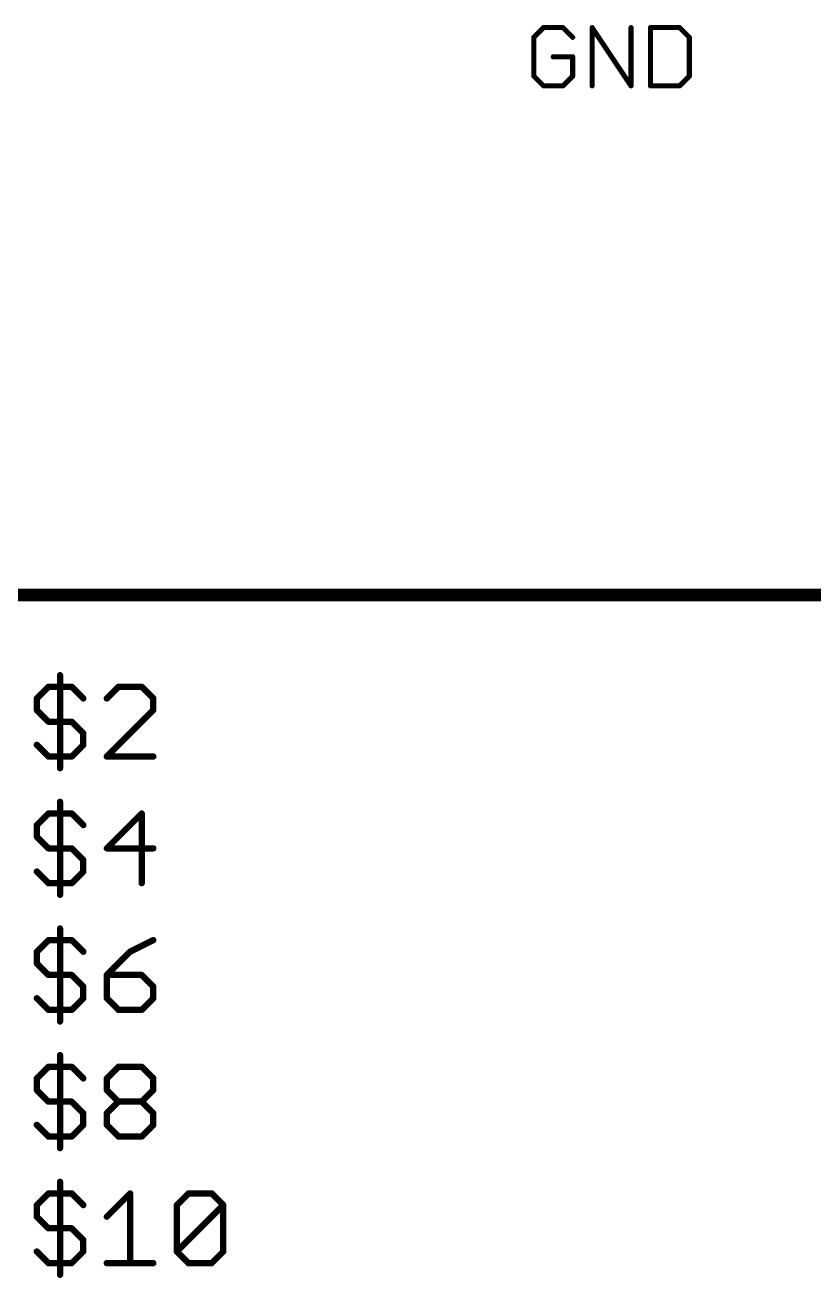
# Model space of a CAD drawing. Extents: x -72 to 265, y -97 to 216.
# Drawn here: x -21.83 to -6.02, y -13.7 to 11.43 of the extents above; entities that cross this region are included whole.
import ezdxf

# ---------------------------------------------------------------- set-up
doc = ezdxf.new("R2010")
doc.units = 0
for name, color, linetype in [('94', 14, 'CONTINUOUS'), ('95', 251, 'CONTINUOUS'), ('96', 251, 'CONTINUOUS')]:
    doc.layers.add(name, color=color, linetype=linetype)

msp = doc.modelspace()

# ---------------------------------------------------------------- linework, layer by layer
at = {"layer": '94', "const_width": 0.254}
msp.add_lwpolyline([(2.54, 0), (-25.4, 0)], dxfattribs=at)
at = {"layer": '95', "const_width": 0.127}
for points in [[(-21.1304, -1.6073), (-21.1304, -3.4715)], [(-21.5964, -2.0733), (-21.3634, -1.8403)], [(-21.5964, -2.3064), (-21.5964, -2.0733)], [(-21.3634, -1.8403), (-20.8973, -1.8403)], [(-20.8973, -1.8403), (-20.6643, -2.0733)], [(-19.9601, -1.8403), (-20.1931, -2.0733)], [(-19.494, -1.8403), (-19.9601, -1.8403)], [(-19.261, -2.0733), (-19.494, -1.8403)], [(-19.261, -2.3064), (-19.261, -2.0733)], [(-21.3634, -2.5394), (-21.5964, -2.3064)], [(-20.1931, -3.2385), (-19.261, -2.3064)], [(-20.8973, -2.5394), (-21.3634, -2.5394)], [(-20.6643, -2.7724), (-20.8973, -2.5394)], [(-20.6643, -3.0055), (-20.6643, -2.7724)], [(-21.5964, -3.0055), (-21.3634, -3.2385)], [(-20.8973, -3.2385), (-20.6643, -3.0055)], [(-21.3634, -3.2385), (-20.8973, -3.2385)], [(-19.261, -3.2385), (-20.1931, -3.2385)], [(-21.1304, -4.1473), (-21.1304, -6.0115)], [(-21.5964, -4.6133), (-21.3634, -4.3803)], [(-21.3634, -4.3803), (-20.8973, -4.3803)], [(-20.8973, -4.3803), (-20.6643, -4.6133)], [(-19.494, -4.3803), (-20.1931, -5.0794)], [(-19.494, -5.7785), (-19.494, -4.3803)], [(-21.5964, -4.8464), (-21.5964, -4.6133)], [(-21.3634, -5.0794), (-21.5964, -4.8464)], [(-20.8973, -5.0794), (-21.3634, -5.0794)], [(-20.6643, -5.3124), (-20.8973, -5.0794)], [(-20.1931, -5.0794), (-19.261, -5.0794)], [(-20.6643, -5.5455), (-20.6643, -5.3124)], [(-21.5964, -5.5455), (-21.3634, -5.7785)], [(-20.8973, -5.7785), (-20.6643, -5.5455)], [(-21.3634, -5.7785), (-20.8973, -5.7785)], [(-21.1304, -6.6873), (-21.1304, -8.5515)], [(-21.5964, -7.1533), (-21.3634, -6.9203)], [(-21.3634, -6.9203), (-20.8973, -6.9203)], [(-20.8973, -6.9203), (-20.6643, -7.1533)], [(-19.261, -6.9203), (-19.7271, -7.1533)], [(-21.5964, -7.3864), (-21.5964, -7.1533)], [(-19.7271, -7.1533), (-20.1931, -7.6194)], [(-21.3634, -7.6194), (-21.5964, -7.3864)], [(-20.8973, -7.6194), (-21.3634, -7.6194)], [(-20.6643, -7.8524), (-20.8973, -7.6194)], [(-20.6643, -8.0855), (-20.6643, -7.8524)], [(-20.1931, -7.6194), (-20.1931, -8.0855)], [(-19.494, -7.6194), (-20.1931, -7.6194)], [(-19.261, -7.8524), (-19.494, -7.6194)], [(-19.261, -8.0855), (-19.261, -7.8524)], [(-21.5964, -8.0855), (-21.3634, -8.3185)], [(-20.8973, -8.3185), (-20.6643, -8.0855)], [(-20.1931, -8.0855), (-19.9601, -8.3185)], [(-19.494, -8.3185), (-19.261, -8.0855)], [(-21.3634, -8.3185), (-20.8973, -8.3185)], [(-19.9601, -8.3185), (-19.494, -8.3185)], [(-21.1304, -9.2273), (-21.1304, -11.0915)], [(-21.5964, -9.6933), (-21.3634, -9.4603)], [(-21.3634, -9.4603), (-20.8973, -9.4603)], [(-20.8973, -9.4603), (-20.6643, -9.6933)], [(-20.1931, -9.6933), (-19.9601, -9.4603)], [(-19.9601, -9.4603), (-19.494, -9.4603)], [(-19.494, -9.4603), (-19.261, -9.6933)], [(-21.5964, -9.9264), (-21.5964, -9.6933)], [(-20.1931, -9.9264), (-20.1931, -9.6933)], [(-19.261, -9.6933), (-19.261, -9.9264)], [(-21.3634, -10.1594), (-21.5964, -9.9264)], [(-19.9601, -10.1594), (-20.1931, -9.9264)], [(-19.261, -9.9264), (-19.494, -10.1594)], [(-20.8973, -10.1594), (-21.3634, -10.1594)], [(-20.6643, -10.3924), (-20.8973, -10.1594)], [(-20.1931, -10.3924), (-19.9601, -10.1594)], [(-19.9601, -10.1594), (-19.494, -10.1594)], [(-19.494, -10.1594), (-19.261, -10.3924)], [(-20.6643, -10.6255), (-20.6643, -10.3924)], [(-20.1931, -10.6255), (-20.1931, -10.3924)], [(-19.261, -10.3924), (-19.261, -10.6255)], [(-21.5964, -10.6255), (-21.3634, -10.8585)], [(-21.3634, -10.8585), (-20.8973, -10.8585)], [(-20.8973, -10.8585), (-20.6643, -10.6255)], [(-19.9601, -10.8585), (-20.1931, -10.6255)], [(-19.494, -10.8585), (-19.9601, -10.8585)], [(-19.261, -10.6255), (-19.494, -10.8585)], [(-21.1304, -11.7673), (-21.1304, -13.6315)], [(-21.5964, -12.2333), (-21.3634, -12.0003)], [(-21.3634, -12.0003), (-20.8973, -12.0003)], [(-20.8973, -12.0003), (-20.6643, -12.2333)], [(-20.1931, -12.4664), (-19.7271, -12.0003)], [(-19.7271, -12.0003), (-19.7271, -13.3985)], [(-18.7899, -12.2333), (-18.5568, -12.0003)], [(-18.5568, -12.0003), (-18.0908, -12.0003)], [(-18.0908, -12.0003), (-17.8577, -12.2333)], [(-21.5964, -12.4664), (-21.5964, -12.2333)], [(-18.7899, -13.1655), (-18.7899, -12.2333)], [(-18.7899, -13.1655), (-17.8577, -12.2333)], [(-17.8577, -12.2333), (-17.8577, -13.1655)], [(-21.3634, -12.6994), (-21.5964, -12.4664)], [(-20.8973, -12.6994), (-21.3634, -12.6994)], [(-20.6643, -12.9324), (-20.8973, -12.6994)], [(-20.6643, -13.1655), (-20.6643, -12.9324)], [(-21.5964, -13.1655), (-21.3634, -13.3985)], [(-20.8973, -13.3985), (-20.6643, -13.1655)], [(-18.5568, -13.3985), (-18.7899, -13.1655)], [(-17.8577, -13.1655), (-18.0908, -13.3985)], [(-21.3634, -13.3985), (-20.8973, -13.3985)], [(-20.1931, -13.3985), (-19.261, -13.3985)], [(-18.0908, -13.3985), (-18.5568, -13.3985)]]:
    msp.add_lwpolyline(points, dxfattribs=at)
at = {"layer": '95', "const_width": 0.0635}
for points in [[(-21.0986, -1.6073, 1), (-21.1621, -1.6073)], [(-21.5647, -2.0733, 1), (-21.6282, -2.0733)], [(-21.3634, -1.8086, 1), (-21.3634, -1.8721)], [(-21.3409, -1.8628, 1), (-21.3858, -1.8179)], [(-20.8749, -1.8179, 1), (-20.9198, -1.8628)], [(-20.8973, -1.8721, 1), (-20.8973, -1.8086)], [(-19.9601, -1.8086, 1), (-19.9601, -1.8721)], [(-19.9377, -1.8628, 1), (-19.9826, -1.8179)], [(-19.4716, -1.8179, 1), (-19.5165, -1.8628)], [(-19.494, -1.8721, 1), (-19.494, -1.8086)], [(-19.2293, -2.0733, 1), (-19.2928, -2.0733)], [(-21.6189, -2.0509, 1), (-21.574, -2.0958)], [(-21.574, -2.2839, 1), (-21.6189, -2.3288)], [(-20.6867, -2.0958, 1), (-20.6418, -2.0509)], [(-20.2156, -2.0509, 1), (-20.1707, -2.0958)], [(-19.2835, -2.0958, 1), (-19.2386, -2.0509)], [(-19.2386, -2.3288, 1), (-19.2835, -2.2839)], [(-21.6282, -2.3064, 1), (-21.5647, -2.3064)], [(-21.3634, -2.5077, 1), (-21.3634, -2.5712)], [(-21.3858, -2.5619, 1), (-21.3409, -2.517)], [(-20.8749, -2.517, 1), (-20.9198, -2.5619)], [(-20.8973, -2.5712, 1), (-20.8973, -2.5077)], [(-19.2928, -2.3064, 1), (-19.2293, -2.3064)], [(-20.6325, -2.7724, 1), (-20.696, -2.7724)], [(-20.6867, -2.7949, 1), (-20.6418, -2.75)], [(-21.574, -2.983, 1), (-21.6189, -3.0279)], [(-20.696, -3.0055, 1), (-20.6325, -3.0055)], [(-20.6418, -3.0279, 1), (-20.6867, -2.983)], [(-21.3634, -3.2067, 1), (-21.3634, -3.2703)], [(-21.3858, -3.261, 1), (-21.3409, -3.216)], [(-20.9198, -3.216, 1), (-20.8749, -3.261)], [(-20.8973, -3.2703, 1), (-20.8973, -3.2067)], [(-20.1931, -3.2067, 1), (-20.1931, -3.2703)], [(-20.2156, -3.216, 1), (-20.1707, -3.261)], [(-19.261, -3.2703, 1), (-19.261, -3.2067)], [(-21.1621, -3.4715, 1), (-21.0986, -3.4715)], [(-21.0986, -4.1473, 1), (-21.1621, -4.1473)], [(-21.3634, -4.3486, 1), (-21.3634, -4.4121)], [(-21.3409, -4.4028, 1), (-21.3858, -4.3579)], [(-20.8749, -4.3579, 1), (-20.9198, -4.4028)], [(-20.8973, -4.4121, 1), (-20.8973, -4.3486)], [(-19.4623, -4.3803, 1), (-19.5258, -4.3803)], [(-19.4716, -4.4028, 1), (-19.5165, -4.3579)], [(-21.5647, -4.6133, 1), (-21.6282, -4.6133)], [(-21.6189, -4.5909, 1), (-21.574, -4.6358)], [(-20.6867, -4.6358, 1), (-20.6418, -4.5909)], [(-21.574, -4.8239, 1), (-21.6189, -4.8688)], [(-21.6282, -4.8464, 1), (-21.5647, -4.8464)], [(-21.3634, -5.0477, 1), (-21.3634, -5.1112)], [(-20.8749, -5.057, 1), (-20.9198, -5.1019)], [(-20.8973, -5.1112, 1), (-20.8973, -5.0477)], [(-20.1931, -5.0477, 1), (-20.1931, -5.1112)], [(-19.261, -5.1112, 1), (-19.261, -5.0477)], [(-21.3858, -5.1019, 1), (-21.3409, -5.057)], [(-20.6325, -5.3124, 1), (-20.696, -5.3124)], [(-20.6867, -5.3349, 1), (-20.6418, -5.29)], [(-20.2156, -5.057, 1), (-20.1707, -5.1019)], [(-21.574, -5.523, 1), (-21.6189, -5.5679)], [(-20.696, -5.5455, 1), (-20.6325, -5.5455)], [(-20.6418, -5.5679, 1), (-20.6867, -5.523)], [(-21.3634, -5.7468, 1), (-21.3634, -5.8102)], [(-21.3858, -5.801, 1), (-21.3409, -5.756)], [(-20.9198, -5.756, 1), (-20.8749, -5.801)], [(-20.8973, -5.8102, 1), (-20.8973, -5.7468)], [(-19.5258, -5.7785, 1), (-19.4623, -5.7785)], [(-21.1621, -6.0115, 1), (-21.0986, -6.0115)], [(-21.0986, -6.6873, 1), (-21.1621, -6.6873)], [(-21.3634, -6.8886, 1), (-21.3634, -6.9521)], [(-21.3409, -6.9428, 1), (-21.3858, -6.8979)], [(-20.8749, -6.8979, 1), (-20.9198, -6.9428)], [(-20.8973, -6.9521, 1), (-20.8973, -6.8886)], [(-19.2468, -6.9487, 1), (-19.2752, -6.8919)], [(-21.5647, -7.1533, 1), (-21.6282, -7.1533)], [(-21.6189, -7.1309, 1), (-21.574, -7.1758)], [(-20.6867, -7.1758, 1), (-20.6418, -7.1309)], [(-19.7413, -7.1249, 1), (-19.7129, -7.1817)], [(-19.7046, -7.1758, 1), (-19.7495, -7.1309)], [(-21.574, -7.3639, 1), (-21.6189, -7.4088)], [(-21.6282, -7.3864, 1), (-21.5647, -7.3864)], [(-21.3634, -7.5877, 1), (-21.3634, -7.6512)], [(-21.3858, -7.6419, 1), (-21.3409, -7.597)], [(-20.8749, -7.597, 1), (-20.9198, -7.6419)], [(-20.8973, -7.6512, 1), (-20.8973, -7.5877)], [(-20.6325, -7.8524, 1), (-20.696, -7.8524)], [(-20.1614, -7.6194, 1), (-20.2249, -7.6194)], [(-20.1931, -7.5877, 1), (-20.1931, -7.6512)], [(-20.2156, -7.597, 1), (-20.1707, -7.6419)], [(-19.4716, -7.597, 1), (-19.5165, -7.6419)], [(-19.494, -7.6512, 1), (-19.494, -7.5877)], [(-19.2293, -7.8524, 1), (-19.2928, -7.8524)], [(-21.574, -8.063, 1), (-21.6189, -8.1079)], [(-20.6867, -7.8749, 1), (-20.6418, -7.83)], [(-20.6418, -8.1079, 1), (-20.6867, -8.063)], [(-20.1707, -8.063, 1), (-20.2156, -8.1079)], [(-19.2835, -7.8749, 1), (-19.2386, -7.83)], [(-19.2386, -8.1079, 1), (-19.2835, -8.063)], [(-21.3634, -8.2867, 1), (-21.3634, -8.3503)], [(-21.3858, -8.341, 1), (-21.3409, -8.296)], [(-20.9198, -8.296, 1), (-20.8749, -8.341)], [(-20.8973, -8.3503, 1), (-20.8973, -8.2867)], [(-20.696, -8.0855, 1), (-20.6325, -8.0855)], [(-20.2249, -8.0855, 1), (-20.1614, -8.0855)], [(-19.9601, -8.2867, 1), (-19.9601, -8.3503)], [(-19.9826, -8.341, 1), (-19.9377, -8.296)], [(-19.5165, -8.296, 1), (-19.4716, -8.341)], [(-19.494, -8.3503, 1), (-19.494, -8.2867)], [(-19.2928, -8.0855, 1), (-19.2293, -8.0855)], [(-21.1621, -8.5515, 1), (-21.0986, -8.5515)], [(-21.0986, -9.2273, 1), (-21.1621, -9.2273)], [(-21.3634, -9.4286, 1), (-21.3634, -9.4921)], [(-21.3409, -9.4828, 1), (-21.3858, -9.4379)], [(-20.8749, -9.4379, 1), (-20.9198, -9.4828)], [(-20.8973, -9.4921, 1), (-20.8973, -9.4286)], [(-19.9601, -9.4286, 1), (-19.9601, -9.4921)], [(-19.9377, -9.4828, 1), (-19.9826, -9.4379)], [(-19.4716, -9.4379, 1), (-19.5165, -9.4828)], [(-19.494, -9.4921, 1), (-19.494, -9.4286)], [(-21.5647, -9.6933, 1), (-21.6282, -9.6933)], [(-21.6189, -9.6709, 1), (-21.574, -9.7158)], [(-20.6867, -9.7158, 1), (-20.6418, -9.6709)], [(-20.1614, -9.6933, 1), (-20.2249, -9.6933)], [(-20.2156, -9.6709, 1), (-20.1707, -9.7158)], [(-19.2293, -9.6933, 1), (-19.2928, -9.6933)], [(-19.2835, -9.7158, 1), (-19.2386, -9.6709)], [(-21.574, -9.9039, 1), (-21.6189, -9.9488)], [(-21.6282, -9.9264, 1), (-21.5647, -9.9264)], [(-20.2249, -9.9264, 1), (-20.1614, -9.9264)], [(-20.1707, -9.9039, 1), (-20.2156, -9.9488)], [(-19.2928, -9.9264, 1), (-19.2293, -9.9264)], [(-19.2386, -9.9488, 1), (-19.2835, -9.9039)], [(-21.3634, -10.1277, 1), (-21.3634, -10.1912)], [(-21.3858, -10.1819, 1), (-21.3409, -10.137)], [(-20.8749, -10.137, 1), (-20.9198, -10.1819)], [(-20.8973, -10.1912, 1), (-20.8973, -10.1277)], [(-19.9601, -10.1277, 1), (-19.9601, -10.1912)], [(-19.9377, -10.1819, 1), (-19.9826, -10.137)], [(-19.9826, -10.1819, 1), (-19.9377, -10.137)], [(-19.4716, -10.137, 1), (-19.5165, -10.1819)], [(-19.5165, -10.137, 1), (-19.4716, -10.1819)], [(-19.494, -10.1912, 1), (-19.494, -10.1277)], [(-20.6325, -10.3924, 1), (-20.696, -10.3924)], [(-20.6867, -10.4149, 1), (-20.6418, -10.37)], [(-20.1614, -10.3924, 1), (-20.2249, -10.3924)], [(-20.2156, -10.37, 1), (-20.1707, -10.4149)], [(-19.2293, -10.3924, 1), (-19.2928, -10.3924)], [(-19.2835, -10.4149, 1), (-19.2386, -10.37)], [(-21.574, -10.603, 1), (-21.6189, -10.6479)], [(-21.3634, -10.8268, 1), (-21.3634, -10.8903)], [(-20.8973, -10.8903, 1), (-20.8973, -10.8268)], [(-20.696, -10.6255, 1), (-20.6325, -10.6255)], [(-20.6418, -10.6479, 1), (-20.6867, -10.603)], [(-20.2249, -10.6255, 1), (-20.1614, -10.6255)], [(-20.1707, -10.603, 1), (-20.2156, -10.6479)], [(-19.9601, -10.8268, 1), (-19.9601, -10.8903)], [(-19.494, -10.8903, 1), (-19.494, -10.8268)], [(-19.2928, -10.6255, 1), (-19.2293, -10.6255)], [(-19.2386, -10.6479, 1), (-19.2835, -10.603)], [(-21.3858, -10.881, 1), (-21.3409, -10.836)], [(-20.9198, -10.836, 1), (-20.8749, -10.881)], [(-19.9826, -10.881, 1), (-19.9377, -10.836)], [(-19.5165, -10.836, 1), (-19.4716, -10.881)], [(-21.1621, -11.0915, 1), (-21.0986, -11.0915)], [(-21.0986, -11.7673, 1), (-21.1621, -11.7673)], [(-21.3634, -11.9686, 1), (-21.3634, -12.0321)], [(-21.3409, -12.0228, 1), (-21.3858, -11.9779)], [(-20.8749, -11.9779, 1), (-20.9198, -12.0228)], [(-20.8973, -12.0321, 1), (-20.8973, -11.9686)], [(-19.6953, -12.0003, 1), (-19.7588, -12.0003)], [(-19.7046, -12.0228, 1), (-19.7495, -11.9779)], [(-18.5568, -11.9686, 1), (-18.5568, -12.0321)], [(-18.5344, -12.0228, 1), (-18.5793, -11.9779)], [(-18.0683, -11.9779, 1), (-18.1132, -12.0228)], [(-18.0908, -12.0321, 1), (-18.0908, -11.9686)], [(-21.5647, -12.2333, 1), (-21.6282, -12.2333)], [(-21.6189, -12.2109, 1), (-21.574, -12.2558)], [(-20.6867, -12.2558, 1), (-20.6418, -12.2109)], [(-18.7581, -12.2333, 1), (-18.8216, -12.2333)], [(-18.8123, -12.2109, 1), (-18.7674, -12.2558)], [(-17.826, -12.2333, 1), (-17.8895, -12.2333)], [(-17.8353, -12.2558, 1), (-17.8802, -12.2109)], [(-17.8802, -12.2558, 1), (-17.8353, -12.2109)], [(-21.574, -12.4439, 1), (-21.6189, -12.4888)], [(-21.6282, -12.4664, 1), (-21.5647, -12.4664)], [(-20.2156, -12.4439, 1), (-20.1707, -12.4888)], [(-21.3634, -12.6677, 1), (-21.3634, -12.7312)], [(-21.3858, -12.7219, 1), (-21.3409, -12.677)], [(-20.8749, -12.677, 1), (-20.9198, -12.7219)], [(-20.8973, -12.7312, 1), (-20.8973, -12.6677)], [(-20.6325, -12.9324, 1), (-20.696, -12.9324)], [(-20.6867, -12.9549, 1), (-20.6418, -12.91)], [(-21.574, -13.143, 1), (-21.6189, -13.1879)], [(-20.696, -13.1655, 1), (-20.6325, -13.1655)], [(-20.6418, -13.1879, 1), (-20.6867, -13.143)], [(-18.8216, -13.1655, 1), (-18.7581, -13.1655)], [(-18.7674, -13.143, 1), (-18.8123, -13.1879)], [(-18.8123, -13.143, 1), (-18.7674, -13.1879)], [(-17.8895, -13.1655, 1), (-17.826, -13.1655)], [(-17.8353, -13.1879, 1), (-17.8802, -13.143)], [(-21.3634, -13.3667, 1), (-21.3634, -13.4303)], [(-21.3858, -13.421, 1), (-21.3409, -13.376)], [(-20.9198, -13.376, 1), (-20.8749, -13.421)], [(-20.8973, -13.4303, 1), (-20.8973, -13.3667)], [(-20.1931, -13.3667, 1), (-20.1931, -13.4303)], [(-19.7588, -13.3985, 1), (-19.6953, -13.3985)], [(-19.261, -13.4303, 1), (-19.261, -13.3667)], [(-18.5568, -13.3667, 1), (-18.5568, -13.4303)], [(-18.5793, -13.421, 1), (-18.5344, -13.376)], [(-18.1132, -13.376, 1), (-18.0683, -13.421)], [(-18.0908, -13.4303, 1), (-18.0908, -13.3667)], [(-21.1621, -13.6315, 1), (-21.0986, -13.6315)]]:
    msp.add_lwpolyline(points, format="xyb", dxfattribs=at)
at = {"layer": '96', "const_width": 0.1016}
for points in [[(-11.4383, 11.3802), (-11.6332, 11.1853)], [(-11.0485, 11.3802), (-11.4383, 11.3802)], [(-10.8536, 11.1853), (-11.0485, 11.3802)], [(-10.4638, 10.2108), (-10.4638, 11.3802)], [(-10.4638, 11.3802), (-9.6842, 10.2108)], [(-9.6842, 10.2108), (-9.6842, 11.3802)], [(-9.2944, 11.3802), (-9.2944, 10.2108)], [(-8.7097, 11.3802), (-9.2944, 11.3802)], [(-8.5148, 11.1853), (-8.7097, 11.3802)], [(-11.6332, 11.1853), (-11.6332, 10.4057)], [(-8.5148, 10.4057), (-8.5148, 11.1853)], [(-10.8536, 10.7955), (-11.2434, 10.7955)], [(-10.8536, 10.4057), (-10.8536, 10.7955)], [(-11.6332, 10.4057), (-11.4383, 10.2108)], [(-11.0485, 10.2108), (-10.8536, 10.4057)], [(-8.7097, 10.2108), (-8.5148, 10.4057)], [(-11.4383, 10.2108), (-11.0485, 10.2108)], [(-9.2944, 10.2108), (-8.7097, 10.2108)]]:
    msp.add_lwpolyline(points, dxfattribs=at)
at = {"layer": '96', "const_width": 0.0508}
for points in [[(-11.4383, 11.4056, 1), (-11.4383, 11.3548)], [(-11.4203, 11.3622, 1), (-11.4563, 11.3982)], [(-11.0305, 11.3982, 1), (-11.0665, 11.3622)], [(-11.0485, 11.3548, 1), (-11.0485, 11.4056)], [(-10.4384, 11.3802, 1), (-10.4892, 11.3802)], [(-10.4427, 11.3943, 1), (-10.4849, 11.3661)], [(-9.6588, 11.3802, 1), (-9.7096, 11.3802)], [(-9.269, 11.3802, 1), (-9.3198, 11.3802)], [(-9.2944, 11.4056, 1), (-9.2944, 11.3548)], [(-8.6917, 11.3982, 1), (-8.7277, 11.3622)], [(-8.7097, 11.3548, 1), (-8.7097, 11.4056)], [(-11.6512, 11.2033, 1), (-11.6152, 11.1673)], [(-11.6078, 11.1853, 1), (-11.6586, 11.1853)], [(-10.8716, 11.1673, 1), (-10.8356, 11.2033)], [(-8.4894, 11.1853, 1), (-8.5402, 11.1853)], [(-8.5328, 11.1673, 1), (-8.4968, 11.2033)], [(-11.2434, 10.8209, 1), (-11.2434, 10.7701)], [(-10.8282, 10.7955, 1), (-10.879, 10.7955)], [(-10.8536, 10.7701, 1), (-10.8536, 10.8209)], [(-11.6152, 10.4237, 1), (-11.6512, 10.3877)], [(-11.6586, 10.4057, 1), (-11.6078, 10.4057)], [(-10.879, 10.4057, 1), (-10.8282, 10.4057)], [(-10.8356, 10.3877, 1), (-10.8716, 10.4237)], [(-8.5402, 10.4057, 1), (-8.4894, 10.4057)], [(-8.4968, 10.3877, 1), (-8.5328, 10.4237)], [(-11.4383, 10.2362, 1), (-11.4383, 10.1854)], [(-11.4563, 10.1928, 1), (-11.4203, 10.2288)], [(-11.0665, 10.2288, 1), (-11.0305, 10.1928)], [(-11.0485, 10.1854, 1), (-11.0485, 10.2362)], [(-10.4892, 10.2108, 1), (-10.4384, 10.2108)], [(-9.7096, 10.2108, 1), (-9.6588, 10.2108)], [(-9.7053, 10.1967, 1), (-9.6631, 10.2249)], [(-9.2944, 10.2362, 1), (-9.2944, 10.1854)], [(-9.3198, 10.2108, 1), (-9.269, 10.2108)], [(-8.7277, 10.2288, 1), (-8.6917, 10.1928)], [(-8.7097, 10.1854, 1), (-8.7097, 10.2362)]]:
    msp.add_lwpolyline(points, format="xyb", dxfattribs=at)

doc.saveas('drawing.dxf')
